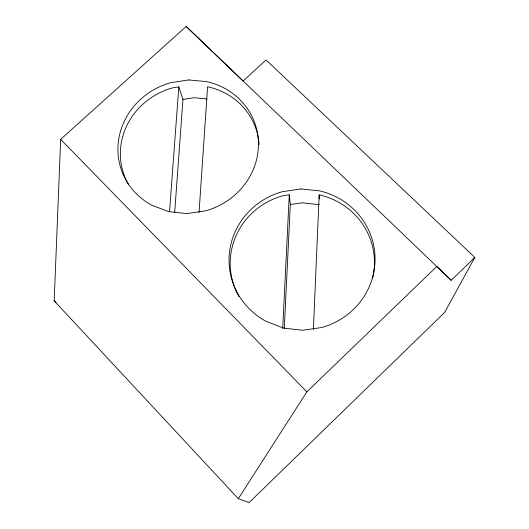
<?xml version="1.0" encoding="UTF-8"?>
<svg xmlns="http://www.w3.org/2000/svg" width="529" height="529" viewBox="0 0 529 529"><rect width="100%" height="100%" fill="white"/><g stroke="black" fill="none" stroke-linecap="round" stroke-linejoin="round"><path stroke-width="0.79" d="M474.811 257.405L444.631 312.434L249.159 502.55L238.295 498.688L54.189 300.836L60.663 139.358L186.175 26.45L451.184 280.297L474.811 257.405L266.067 59.975L243.069 81.003L186.175 26.45M313.399 329.587L319.172 194.897L319.661 194.943A72.149 69.835 -6.2 0 1 372.621 278.049M282.704 328.397L289.277 194.791L282.863 195.737A72.149 69.835 -6.2 0 0 238.936 296.624M284.265 328.615L290.328 204.531L289.277 194.791M199.043 212.592L207.599 86.809L208.069 86.855A69.874 65.682 -18.7 0 1 256.836 131.569M174.669 212.612L182.955 99.412L178.815 86.915L172.619 87.854A69.874 65.682 -18.7 0 0 128.349 184.244M169.544 211.686L178.815 86.915M238.295 498.688L306.866 391.857L436.802 266.457L451.184 280.297M182.955 99.412L194.169 97.72L206.839 98.943M290.328 204.531L301.92 202.825L319.357 204.65M54.189 300.836L56.054 302.403M60.663 139.358L306.866 391.857M319.172 194.897L319.245 198.957M257.054 132.356A69.874 65.682 -18.7 0 1 259.111 144.51M188.767 79.939L170.821 82.656A70.707 66.396 -18.7 0 0 118.688 139.392A70.707 66.396 -18.7 0 0 151.644 205.146L168.632 211.633L187.028 213.59L205.517 210.866A70.707 66.396 -18.7 0 0 258.456 144.774A70.707 66.396 -18.7 0 0 206.687 81.638L188.767 79.939M300.922 188.946L282.347 191.69A73.035 70.641 -6.3 0 0 229.612 251.282A73.035 70.641 -6.3 0 0 265.538 321.057L283.372 328.053L302.548 330.268L321.711 327.524A73.035 70.641 -6.3 0 0 375.048 258.026A73.035 70.641 -6.3 0 0 319.589 190.876L300.922 188.946"/></g></svg>
